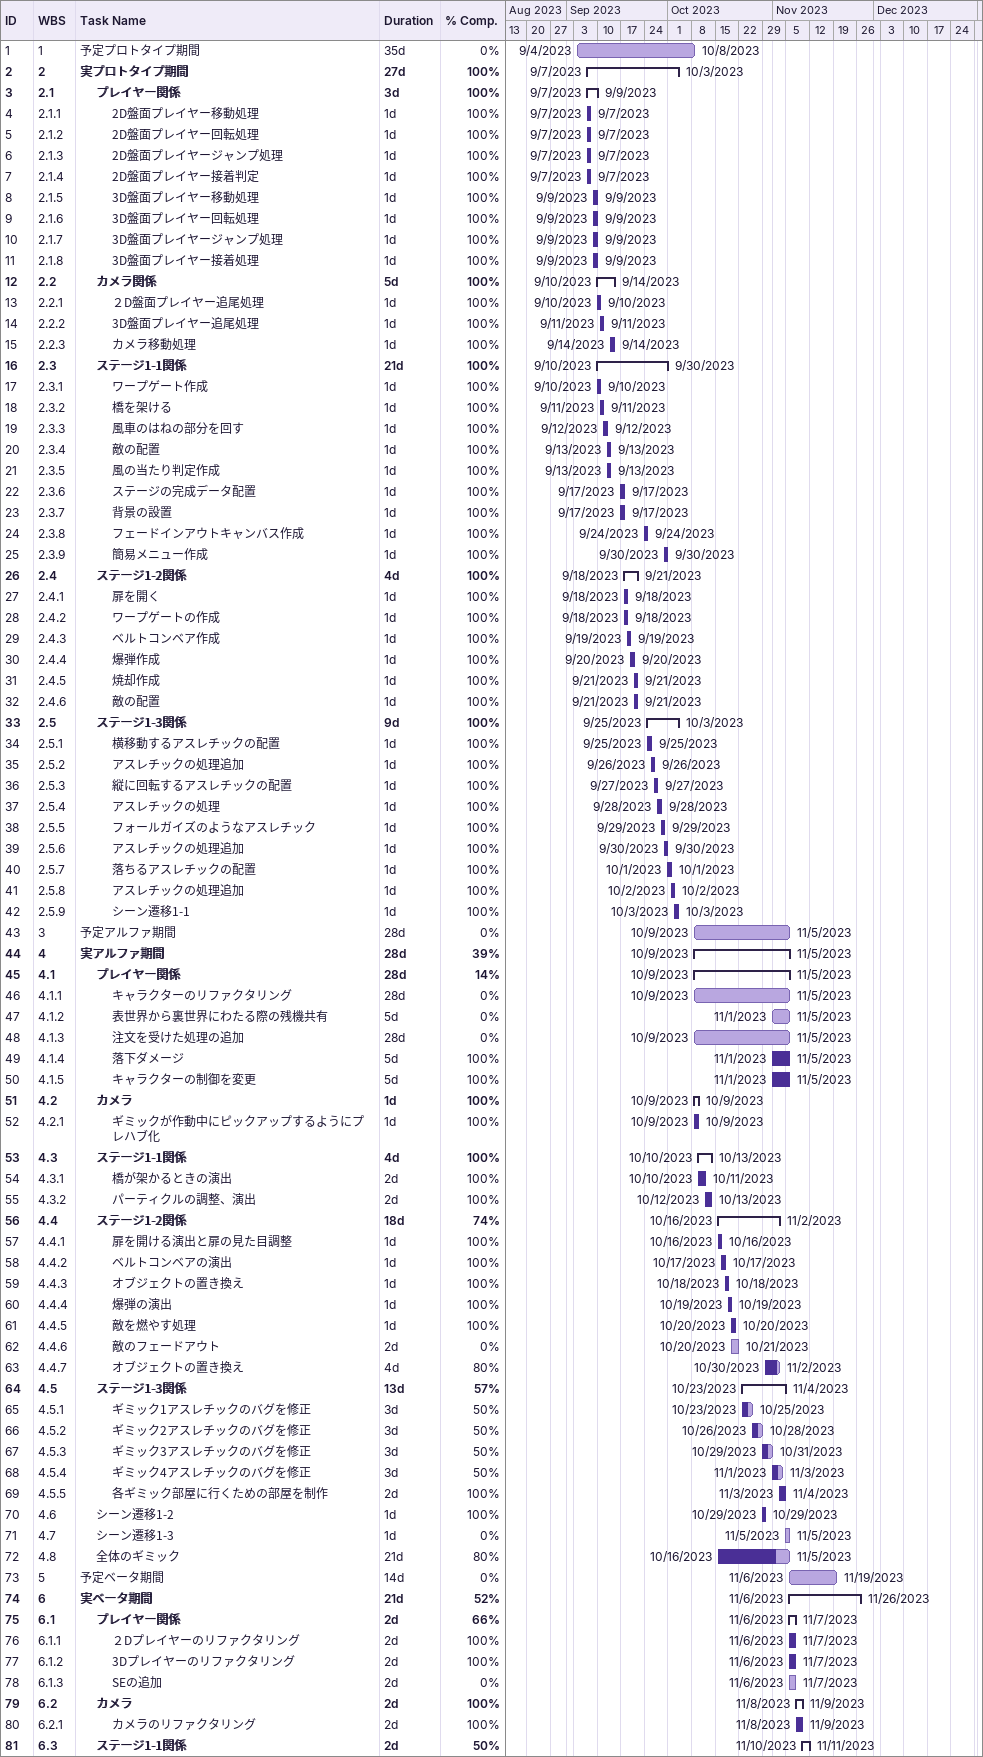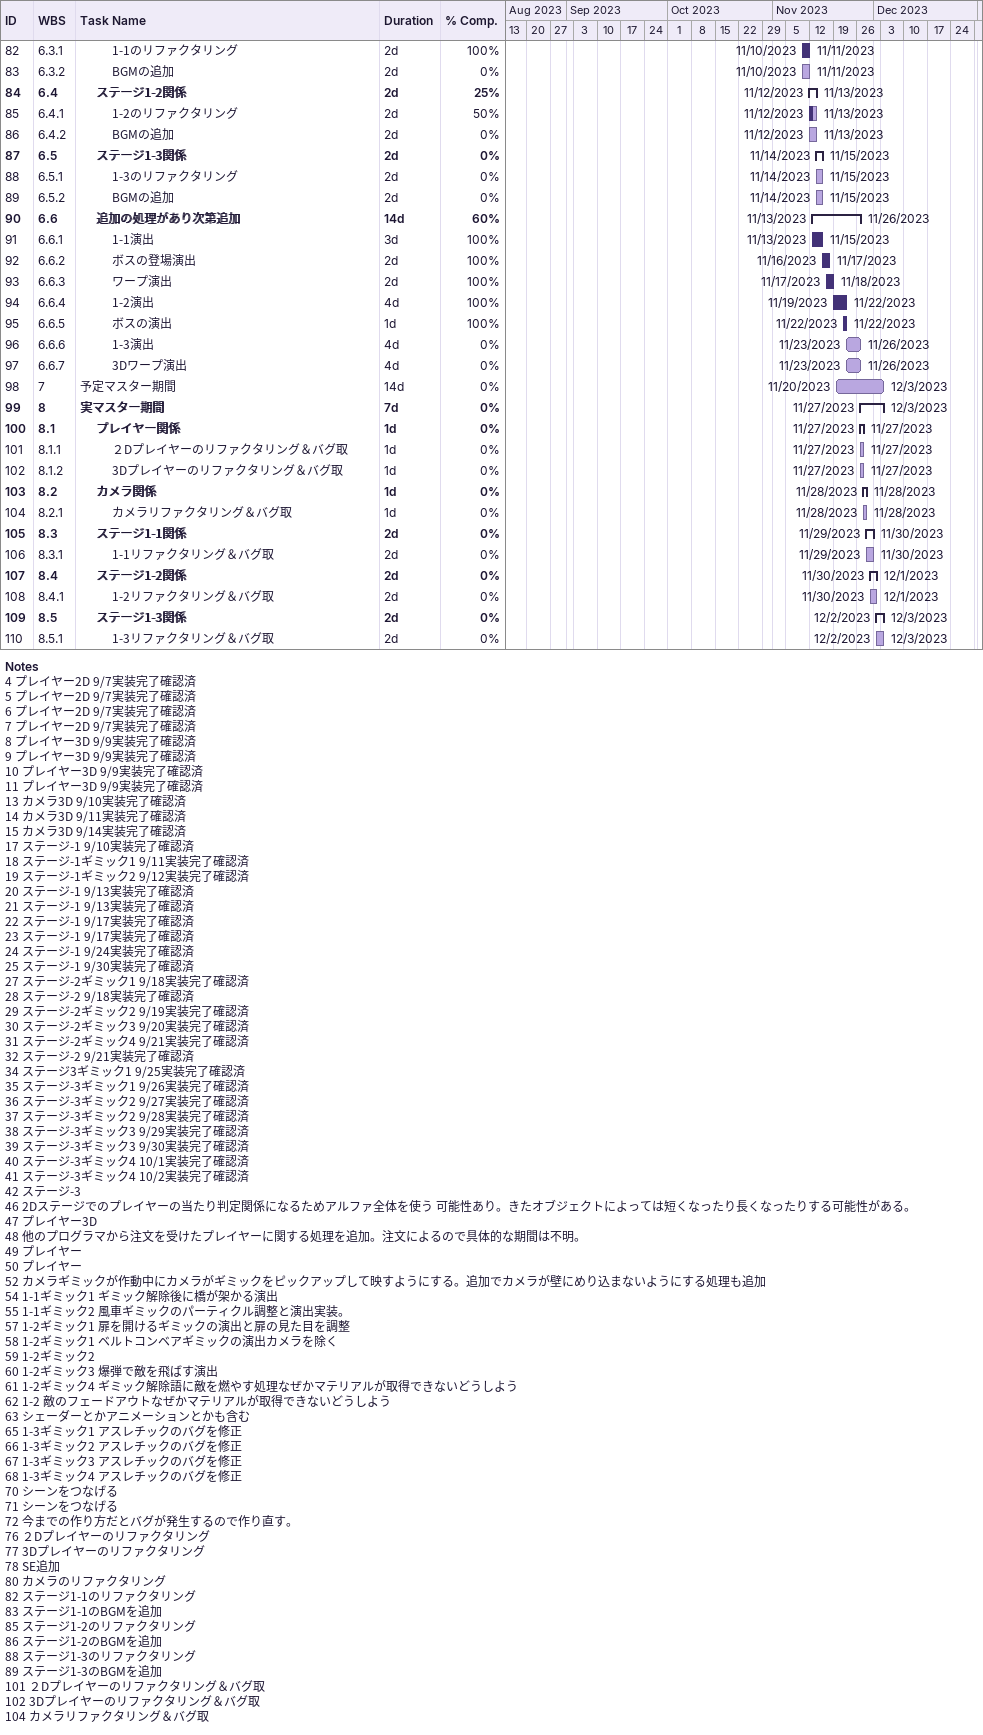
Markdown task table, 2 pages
| ID | WBS | Task | Duration | Start | Finish | % complete |
|---|---|---|---|---|---|---|
| 1 | 1 | 予定プロトタイプ期間 | 35d | 2023-09-04 | 2023-10-08 | 0 |
| 2 | 2 | **実プロトタイプ期間** | 27d | 2023-09-07 | 2023-10-03 | 100 |
| 3 | 2.1 | **プレイヤー関係** | 3d | 2023-09-07 | 2023-09-09 | 100 |
| 4 | 2.1.1 | 2D盤面プレイヤー移動処理 | 1d | 2023-09-07 | 2023-09-07 | 100 |
| 5 | 2.1.2 | 2D盤面プレイヤー回転処理 | 1d | 2023-09-07 | 2023-09-07 | 100 |
| 6 | 2.1.3 | 2D盤面プレイヤージャンプ処理 | 1d | 2023-09-07 | 2023-09-07 | 100 |
| 7 | 2.1.4 | 2D盤面プレイヤー接着判定 | 1d | 2023-09-07 | 2023-09-07 | 100 |
| 8 | 2.1.5 | 3D盤面プレイヤー移動処理 | 1d | 2023-09-09 | 2023-09-09 | 100 |
| 9 | 2.1.6 | 3D盤面プレイヤー回転処理 | 1d | 2023-09-09 | 2023-09-09 | 100 |
| 10 | 2.1.7 | 3D盤面プレイヤージャンプ処理 | 1d | 2023-09-09 | 2023-09-09 | 100 |
| 11 | 2.1.8 | 3D盤面プレイヤー接着処理 | 1d | 2023-09-09 | 2023-09-09 | 100 |
| 12 | 2.2 | **カメラ関係** | 5d | 2023-09-10 | 2023-09-14 | 100 |
| 13 | 2.2.1 | ２D盤面プレイヤー追尾処理 | 1d | 2023-09-10 | 2023-09-10 | 100 |
| 14 | 2.2.2 | 3D盤面プレイヤー追尾処理 | 1d | 2023-09-11 | 2023-09-11 | 100 |
| 15 | 2.2.3 | カメラ移動処理 | 1d | 2023-09-14 | 2023-09-14 | 100 |
| 16 | 2.3 | **ステージ1-1関係** | 21d | 2023-09-10 | 2023-09-30 | 100 |
| 17 | 2.3.1 | ワープゲート作成 | 1d | 2023-09-10 | 2023-09-10 | 100 |
| 18 | 2.3.2 | 橋を架ける | 1d | 2023-09-11 | 2023-09-11 | 100 |
| 19 | 2.3.3 | 風車のはねの部分を回す | 1d | 2023-09-12 | 2023-09-12 | 100 |
| 20 | 2.3.4 | 敵の配置 | 1d | 2023-09-13 | 2023-09-13 | 100 |
| 21 | 2.3.5 | 風の当たり判定作成 | 1d | 2023-09-13 | 2023-09-13 | 100 |
| 22 | 2.3.6 | ステージの完成データ配置 | 1d | 2023-09-17 | 2023-09-17 | 100 |
| 23 | 2.3.7 | 背景の設置 | 1d | 2023-09-17 | 2023-09-17 | 100 |
| 24 | 2.3.8 | フェードインアウトキャンバス作成 | 1d | 2023-09-24 | 2023-09-24 | 100 |
| 25 | 2.3.9 | 簡易メニュー作成 | 1d | 2023-09-30 | 2023-09-30 | 100 |
| 26 | 2.4 | **ステージ1-2関係** | 4d | 2023-09-18 | 2023-09-21 | 100 |
| 27 | 2.4.1 | 扉を開く | 1d | 2023-09-18 | 2023-09-18 | 100 |
| 28 | 2.4.2 | ワープゲートの作成 | 1d | 2023-09-18 | 2023-09-18 | 100 |
| 29 | 2.4.3 | ベルトコンベア作成 | 1d | 2023-09-19 | 2023-09-19 | 100 |
| 30 | 2.4.4 | 爆弾作成 | 1d | 2023-09-20 | 2023-09-20 | 100 |
| 31 | 2.4.5 | 焼却作成 | 1d | 2023-09-21 | 2023-09-21 | 100 |
| 32 | 2.4.6 | 敵の配置 | 1d | 2023-09-21 | 2023-09-21 | 100 |
| 33 | 2.5 | **ステージ1-3関係** | 9d | 2023-09-25 | 2023-10-03 | 100 |
| 34 | 2.5.1 | 横移動するアスレチックの配置 | 1d | 2023-09-25 | 2023-09-25 | 100 |
| 35 | 2.5.2 | アスレチックの処理追加 | 1d | 2023-09-26 | 2023-09-26 | 100 |
| 36 | 2.5.3 | 縦に回転するアスレチックの配置 | 1d | 2023-09-27 | 2023-09-27 | 100 |
| 37 | 2.5.4 | アスレチックの処理 | 1d | 2023-09-28 | 2023-09-28 | 100 |
| 38 | 2.5.5 | フォールガイズのようなアスレチック | 1d | 2023-09-29 | 2023-09-29 | 100 |
| 39 | 2.5.6 | アスレチックの処理追加 | 1d | 2023-09-30 | 2023-09-30 | 100 |
| 40 | 2.5.7 | 落ちるアスレチックの配置 | 1d | 2023-10-01 | 2023-10-01 | 100 |
| 41 | 2.5.8 | アスレチックの処理追加 | 1d | 2023-10-02 | 2023-10-02 | 100 |
| 42 | 2.5.9 | シーン遷移1-1 | 1d | 2023-10-03 | 2023-10-03 | 100 |
| 43 | 3 | 予定アルファ期間 | 28d | 2023-10-09 | 2023-11-05 | 0 |
| 44 | 4 | **実アルファ期間** | 28d | 2023-10-09 | 2023-11-05 | 39 |
| 45 | 4.1 | **プレイヤー関係** | 28d | 2023-10-09 | 2023-11-05 | 14 |
| 46 | 4.1.1 | キャラクターのリファクタリング | 28d | 2023-10-09 | 2023-11-05 | 0 |
| 47 | 4.1.2 | 表世界から裏世界にわたる際の残機共有 | 5d | 2023-11-01 | 2023-11-05 | 0 |
| 48 | 4.1.3 | 注文を受けた処理の追加 | 28d | 2023-10-09 | 2023-11-05 | 0 |
| 49 | 4.1.4 | 落下ダメージ | 5d | 2023-11-01 | 2023-11-05 | 100 |
| 50 | 4.1.5 | キャラクターの制御を変更 | 5d | 2023-11-01 | 2023-11-05 | 100 |
| 51 | 4.2 | **カメラ** | 1d | 2023-10-09 | 2023-10-09 | 100 |
| 52 | 4.2.1 | ギミックが作動中にピックアップするようにプレハブ化 | 1d | 2023-10-09 | 2023-10-09 | 100 |
| 53 | 4.3 | **ステージ1-1関係** | 4d | 2023-10-10 | 2023-10-13 | 100 |
| 54 | 4.3.1 | 橋が架かるときの演出 | 2d | 2023-10-10 | 2023-10-11 | 100 |
| 55 | 4.3.2 | パーティクルの調整、演出 | 2d | 2023-10-12 | 2023-10-13 | 100 |
| 56 | 4.4 | **ステージ1-2関係** | 18d | 2023-10-16 | 2023-11-02 | 74 |
| 57 | 4.4.1 | 扉を開ける演出と扉の見た目調整 | 1d | 2023-10-16 | 2023-10-16 | 100 |
| 58 | 4.4.2 | ベルトコンベアの演出 | 1d | 2023-10-17 | 2023-10-17 | 100 |
| 59 | 4.4.3 | オブジェクトの置き換え | 1d | 2023-10-18 | 2023-10-18 | 100 |
| 60 | 4.4.4 | 爆弾の演出 | 1d | 2023-10-19 | 2023-10-19 | 100 |
| 61 | 4.4.5 | 敵を燃やす処理 | 1d | 2023-10-20 | 2023-10-20 | 100 |
| 62 | 4.4.6 | 敵のフェードアウト | 2d | 2023-10-20 | 2023-10-21 | 0 |
| 63 | 4.4.7 | オブジェクトの置き換え | 4d | 2023-10-30 | 2023-11-02 | 80 |
| 64 | 4.5 | **ステージ1-3関係** | 13d | 2023-10-23 | 2023-11-04 | 57 |
| 65 | 4.5.1 | ギミック1アスレチックのバグを修正 | 3d | 2023-10-23 | 2023-10-25 | 50 |
| 66 | 4.5.2 | ギミック2アスレチックのバグを修正 | 3d | 2023-10-26 | 2023-10-28 | 50 |
| 67 | 4.5.3 | ギミック3アスレチックのバグを修正 | 3d | 2023-10-29 | 2023-10-31 | 50 |
| 68 | 4.5.4 | ギミック4アスレチックのバグを修正 | 3d | 2023-11-01 | 2023-11-03 | 50 |
| 69 | 4.5.5 | 各ギミック部屋に行くための部屋を制作 | 2d | 2023-11-03 | 2023-11-04 | 100 |
| 70 | 4.6 | シーン遷移1-2 | 1d | 2023-10-29 | 2023-10-29 | 100 |
| 71 | 4.7 | シーン遷移1-3 | 1d | 2023-11-05 | 2023-11-05 | 0 |
| 72 | 4.8 | 全体のギミック | 21d | 2023-10-16 | 2023-11-05 | 80 |
| 73 | 5 | 予定ベータ期間 | 14d | 2023-11-06 | 2023-11-19 | 0 |
| 74 | 6 | **実ベータ期間** | 21d | 2023-11-06 | 2023-11-26 | 52 |
| 75 | 6.1 | **プレイヤー関係** | 2d | 2023-11-06 | 2023-11-07 | 66 |
| 76 | 6.1.1 | ２Dプレイヤーのリファクタリング | 2d | 2023-11-06 | 2023-11-07 | 100 |
| 77 | 6.1.2 | 3Dプレイヤーのリファクタリング | 2d | 2023-11-06 | 2023-11-07 | 100 |
| 78 | 6.1.3 | SEの追加 | 2d | 2023-11-06 | 2023-11-07 | 0 |
| 79 | 6.2 | **カメラ** | 2d | 2023-11-08 | 2023-11-09 | 100 |
| 80 | 6.2.1 | カメラのリファクタリング | 2d | 2023-11-08 | 2023-11-09 | 100 |
| 81 | 6.3 | **ステージ1-1関係** | 2d | 2023-11-10 | 2023-11-11 | 50 |
| 82 | 6.3.1 | 1-1のリファクタリング | 2d | 2023-11-10 | 2023-11-11 | 100 |
| 83 | 6.3.2 | BGMの追加 | 2d | 2023-11-10 | 2023-11-11 | 0 |
| 84 | 6.4 | **ステージ1-2関係** | 2d | 2023-11-12 | 2023-11-13 | 25 |
| 85 | 6.4.1 | 1-2のリファクタリング | 2d | 2023-11-12 | 2023-11-13 | 50 |
| 86 | 6.4.2 | BGMの追加 | 2d | 2023-11-12 | 2023-11-13 | 0 |
| 87 | 6.5 | **ステージ1-3関係** | 2d | 2023-11-14 | 2023-11-15 | 0 |
| 88 | 6.5.1 | 1-3のリファクタリング | 2d | 2023-11-14 | 2023-11-15 | 0 |
| 89 | 6.5.2 | BGMの追加 | 2d | 2023-11-14 | 2023-11-15 | 0 |
| 90 | 6.6 | **追加の処理があり次第追加** | 14d | 2023-11-13 | 2023-11-26 | 60 |
| 91 | 6.6.1 | 1-1演出 | 3d | 2023-11-13 | 2023-11-15 | 100 |
| 92 | 6.6.2 | ボスの登場演出 | 2d | 2023-11-16 | 2023-11-17 | 100 |
| 93 | 6.6.3 | ワープ演出 | 2d | 2023-11-17 | 2023-11-18 | 100 |
| 94 | 6.6.4 | 1-2演出 | 4d | 2023-11-19 | 2023-11-22 | 100 |
| 95 | 6.6.5 | ボスの演出 | 1d | 2023-11-22 | 2023-11-22 | 100 |
| 96 | 6.6.6 | 1-3演出 | 4d | 2023-11-23 | 2023-11-26 | 0 |
| 97 | 6.6.7 | 3Dワープ演出 | 4d | 2023-11-23 | 2023-11-26 | 0 |
| 98 | 7 | 予定マスター期間 | 14d | 2023-11-20 | 2023-12-03 | 0 |
| 99 | 8 | **実マスター期間** | 7d | 2023-11-27 | 2023-12-03 | 0 |
| 100 | 8.1 | **プレイヤー関係** | 1d | 2023-11-27 | 2023-11-27 | 0 |
| 101 | 8.1.1 | ２Dプレイヤーのリファクタリング＆バグ取 | 1d | 2023-11-27 | 2023-11-27 | 0 |
| 102 | 8.1.2 | 3Dプレイヤーのリファクタリング＆バグ取 | 1d | 2023-11-27 | 2023-11-27 | 0 |
| 103 | 8.2 | **カメラ関係** | 1d | 2023-11-28 | 2023-11-28 | 0 |
| 104 | 8.2.1 | カメラリファクタリング＆バグ取 | 1d | 2023-11-28 | 2023-11-28 | 0 |
| 105 | 8.3 | **ステージ1-1関係** | 2d | 2023-11-29 | 2023-11-30 | 0 |
| 106 | 8.3.1 | 1-1リファクタリング＆バグ取 | 2d | 2023-11-29 | 2023-11-30 | 0 |
| 107 | 8.4 | **ステージ1-2関係** | 2d | 2023-11-30 | 2023-12-01 | 0 |
| 108 | 8.4.1 | 1-2リファクタリング＆バグ取 | 2d | 2023-11-30 | 2023-12-01 | 0 |
| 109 | 8.5 | **ステージ1-3関係** | 2d | 2023-12-02 | 2023-12-03 | 0 |
| 110 | 8.5.1 | 1-3リファクタリング＆バグ取 | 2d | 2023-12-02 | 2023-12-03 | 0 |

Notes
- 4: プレイヤー2D 9/7実装完了確認済
- 5: プレイヤー2D 9/7実装完了確認済
- 6: プレイヤー2D 9/7実装完了確認済
- 7: プレイヤー2D 9/7実装完了確認済
- 8: プレイヤー3D 9/9実装完了確認済
- 9: プレイヤー3D 9/9実装完了確認済
- 10: プレイヤー3D 9/9実装完了確認済
- 11: プレイヤー3D 9/9実装完了確認済
- 13: カメラ3D 9/10実装完了確認済
- 14: カメラ3D 9/11実装完了確認済
- 15: カメラ3D 9/14実装完了確認済
- 17: ステージ-1 9/10実装完了確認済
- 18: ステージ-1ギミック1 9/11実装完了確認済
- 19: ステージ-1ギミック2 9/12実装完了確認済
- 20: ステージ-1 9/13実装完了確認済
- 21: ステージ-1 9/13実装完了確認済
- 22: ステージ-1 9/17実装完了確認済
- 23: ステージ-1 9/17実装完了確認済
- 24: ステージ-1 9/24実装完了確認済
- 25: ステージ-1 9/30実装完了確認済
- 27: ステージ-2ギミック1 9/18実装完了確認済
- 28: ステージ-2 9/18実装完了確認済
- 29: ステージ-2ギミック2 9/19実装完了確認済
- 30: ステージ-2ギミック3 9/20実装完了確認済
- 31: ステージ-2ギミック4 9/21実装完了確認済
- 32: ステージ-2 9/21実装完了確認済
- 34: ステージ3ギミック1 9/25実装完了確認済
- 35: ステージ-3ギミック1 9/26実装完了確認済
- 36: ステージ-3ギミック2 9/27実装完了確認済
- 37: ステージ-3ギミック2 9/28実装完了確認済
- 38: ステージ-3ギミック3 9/29実装完了確認済
- 39: ステージ-3ギミック3 9/30実装完了確認済
- 40: ステージ-3ギミック4 10/1実装完了確認済
- 41: ステージ-3ギミック4 10/2実装完了確認済
- 42: ステージ-3
- 46: 2Dステージでのプレイヤーの当たり判定関係になるためアルファ全体を使う 可能性あり。 きたオブジェクトによっては短くなったり長くなったりする可能性がある。
- 47: プレイヤー3D
- 48: 他のプログラマから注文を受けたプレイヤーに関する処理を追加。 注文によるので具体的な期間は不明。
- 49: プレイヤー
- 50: プレイヤー
- 52: カメラ ギミックが作動中にカメラがギミックをピックアップして映すようにする。 追加でカメラが壁にめり込まないようにする処理も追加
- 54: 1-1ギミック1 ギミック解除後に橋が架かる演出
- 55: 1-1ギミック2 風車ギミックのパーティクル調整と演出実装。
- 57: 1-2ギミック1 扉を開けるギミックの演出と扉の見た目を調整
- 58: 1-2ギミック1 ベルトコンベアギミックの演出 カメラを除く
- 59: 1-2ギミック2
- 60: 1-2ギミック3 爆弾で敵を飛ばす演出
- 61: 1-2ギミック4 ギミック解除語に敵を燃やす処理 なぜかマテリアルが取得できない どうしよう
- 62: 1-2 敵のフェードアウト なぜかマテリアルが取得できない どうしよう
- 63: シェーダーとかアニメーションとかも含む
- 65: 1-3ギミック1 アスレチックのバグを修正
- 66: 1-3ギミック2 アスレチックのバグを修正
- 67: 1-3ギミック3 アスレチックのバグを修正
- 68: 1-3ギミック4 アスレチックのバグを修正
- 70: シーンをつなげる
- 71: シーンをつなげる
- 72: 今までの作り方だとバグが発生するので作り直す。
- 76: ２Dプレイヤーのリファクタリング
- 77: 3Dプレイヤーのリファクタリング
- 78: SE追加
- 80: カメラのリファクタリング
- 82: ステージ1-1のリファクタリング
- 83: ステージ1-1のBGMを追加
- 85: ステージ1-2のリファクタリング
- 86: ステージ1-2のBGMを追加
- 88: ステージ1-3のリファクタリング
- 89: ステージ1-3のBGMを追加
- 101: ２Dプレイヤーのリファクタリング＆バグ取
- 102: 3Dプレイヤーのリファクタリング＆バグ取
- 104: カメラリファクタリング＆バグ取
